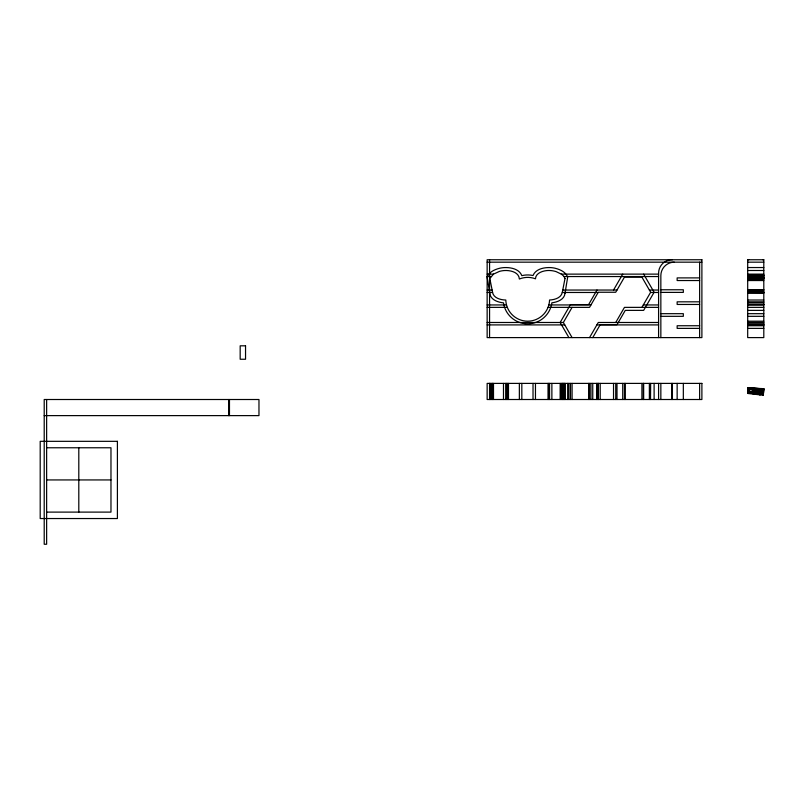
<?xml version="1.0" encoding="UTF-8"?>
<svg xmlns="http://www.w3.org/2000/svg" width="804" height="804" viewBox="0 0 804 804"><rect width="100%" height="100%" fill="white"/><g stroke="black" fill="none" stroke-linecap="round" stroke-linejoin="round"><path stroke-width="1.21" d="M748.725 388.734L748.132 388.915A1.065 1.065 0 0 1 748.454 388.764A1.357 1.357 0 0 1 748.946 388.714A1.236 1.236 0 0 1 749.579 388.935L749.851 389.377A1.367 1.367 0 0 1 750.926 389.498L751.66 388.925A1.176 1.176 0 0 0 751.358 388.985L750.926 388.965A1.538 1.538 0 0 1 751.318 389.035L751.81 388.583A1.558 1.558 0 0 1 753.529 389.126M759.941 389.749L759.83 394.854L760.333 389.538A1.025 1.025 0 0 1 761.378 388.523L760.996 388.734A1.035 1.035 0 0 0 759.941 389.749L752.715 389.277A1.558 1.558 0 0 0 751.851 388.935M760.041 393.206L762.162 393.096L760.041 393.206L760.001 394.875L760.504 389.739A1.025 1.025 0 0 1 761.609 388.724M760.041 393.005L762.172 392.895L760.041 393.005L760.081 391.317L762.222 391.216L760.081 391.317M752.795 390.664L753.308 390.483M750.926 388.955A1.065 1.065 0 0 1 751.298 388.764A1.538 1.538 0 0 1 751.851 388.704A1.829 1.829 0 0 1 752.795 389.046L752.584 391.277A1.347 1.347 0 0 1 752.082 391.377A1.598 1.598 0 0 1 751.227 392.664A1.427 1.427 0 0 1 750.464 392.774A1.93 1.93 0 0 1 748.886 391.076A1.447 1.447 0 0 1 748.253 390.834L747.74 389.076L748.966 388.372A1.568 1.568 0 0 1 749.519 388.322A1.457 1.457 0 0 1 750.273 388.573L750.574 388.985A1.427 1.427 0 0 1 750.926 388.965M763.398 394.895L763.609 388.885L763.056 395.226L747.991 393.488L747.851 387.84L748.454 387.679L748.574 393.226M763.8 388.704L763.237 395.246L763.8 388.704L747.69 387.829L747.841 393.468L748.423 393.206L748.373 391.086L749.489 391.186M598.146 292.475L562.277 292.475L564.991 278.546M753.649 389.528L753.539 390.292L756.634 390.553M562.277 292.475C561.112 298.003 554.489 299.802 549.564 300.013A21.899 21.899 0 0 1 527.685 321.188A21.899 21.899 0 0 1 505.786 300.023C500.621 299.952 493.204 298.043 492.51 291.973L489.827 278.546L493.485 274.134L499.465 271.39A24.231 24.231 0 0 1 504.711 270.526C510.339 270.224 519.032 272.154 519.354 279.028A21.899 21.899 0 0 1 535.464 278.817C535.635 273.43 541.886 271.129 546.439 270.626A22.301 22.301 0 0 1 549.634 270.506A23.929 23.929 0 0 1 556.157 271.641L561.313 274.124A11.638 11.638 0 0 1 563.926 276.536A6.995 6.995 0 0 1 565.001 278.546M752.976 389.628L752.825 390.493L753.499 389.427L752.785 389.337L760.333 389.799L753.147 389.478M748.866 391.236L747.78 391.136L748.966 388.372A1.588 1.588 0 0 0 748.373 388.553M753.438 390.754L753.167 391.015A1.327 1.327 0 0 1 752.604 391.146L752.082 391.387M753.368 391.638L754.654 391.769L755.75 390.483L755.147 391.518L753.368 391.638L752.665 392.905L753.268 394.101L753.78 393.809L753.177 392.643L748.554 392.161M755.69 390.915L755.217 391.729L753.489 391.86L752.886 392.935L753.398 392.664L754.001 393.829L753.499 394.121L752.976 393.126L753.489 392.854M753.991 391.618L752.665 392.905L747.81 392.392L748.403 392.151M752.052 391.538L754.825 391.809L757.609 389.89M487.144 322.484L563.363 322.484L572.086 307.369M597 290.043L588.608 304.595L570.488 304.595L560.157 322.484L568.89 337.6M613.532 290.043L622.728 274.124M589.543 337.6L598.276 322.484L658.587 322.484M592.749 337.6L600.206 324.685L617 324.685L625.271 310.374L643.652 310.374L654.114 292.254L643.652 274.124M615.733 322.484L624.457 307.369L658.587 307.369M641.914 307.369L650.647 292.254L641.914 277.129L624.457 277.129L615.733 292.254L598.276 292.254L589.543 307.369L548.026 307.369M756.484 390.814L757.629 389.407L756.484 390.814L753.016 390.513M755.82 392.925L754.725 394.261L755.82 392.925L756.805 393.025M757.75 389.649L756.735 390.834L757.197 390.603M755.489 393.377L754.946 394.292L755.961 393.096L760.242 393.568L755.489 393.377L755.961 393.096M759.458 391.066L762.232 391.005L759.911 390.834L759.197 389.528L759.961 391.005L759.147 392.342L757.78 392.201L756.715 393.508L757.167 393.226M755.348 393.196L756.624 393.327L757.72 391.97L758.775 392.071M757.257 393.066L760.252 393.377L756.805 393.347M757.78 392.201L756.624 393.327M757.278 392.231L758.594 392.362L759.7 390.985L758.725 392.613L757.338 392.473M759.368 391.97L760.282 392.03L758.966 392.211M763.227 390.392L761.77 390.231M760.483 390.855L760.112 389.96A1.035 1.035 0 0 1 761.207 388.945M760.303 390.865L759.549 391.267M752.494 391.056L752.534 391.035A1.176 1.176 0 0 1 751.921 391.156A1.457 1.457 0 0 1 751.147 392.493L751.67 392.221A1.337 1.337 0 0 0 752.343 391.458L751.82 391.699M755.217 391.729L753.489 391.86M758.634 389.97L759.599 390.804L757.308 389.87M754.825 391.809L755.308 391.558L752.584 391.307A1.588 1.588 0 0 1 751.77 392.412L751.217 392.643M752.584 391.277L753.107 391.046M751.871 391.528L752.403 391.287A1.668 1.668 0 0 0 752.454 390.935L751.921 391.156M749.087 391.437L749.67 391.206M749.7 390.704L749.167 390.905M748.836 391.086L749.408 390.855A1.427 1.427 0 0 1 748.836 390.613L748.323 388.925L747.73 389.066L748.323 388.925M752.886 389.458L753.418 389.277M748.986 388.603L749.006 388.593A1.477 1.477 0 0 1 749.7 388.754L750.574 388.985M748.373 391.086L747.78 391.307L748.906 391.417M749.559 390.674L748.976 390.885A1.859 1.859 0 0 0 749.037 391.257L749.609 391.025A1.809 1.809 0 0 1 749.559 390.674A1.216 1.216 0 0 1 748.946 390.442L748.273 390.573A1.176 1.176 0 0 0 748.976 390.875M747.931 390.362L748.524 390.101M748.102 390.221L748.504 389.035L747.901 389.226L748.072 390.081L748.665 389.88M751.358 388.985L751.901 388.794A1.377 1.377 0 0 1 753.217 389.106M747.75 390.231L748.353 390.02M749.891 389.397L750.454 389.206A1.347 1.347 0 0 1 751.479 389.297M747.75 390.051L748.343 389.85M751.338 388.744L751.81 388.583M747.971 389.086L748.564 388.895M748.454 388.764L749.037 388.583A1.337 1.337 0 0 1 749.529 388.533A1.216 1.216 0 0 1 750.152 388.744L750.413 389.186M747.72 388.885L748.293 387.669M748.303 387.84L747.7 388L763.79 388.895L747.851 387.84M762.795 259.752L763.8 259.752L763.8 337.6L747.69 337.6L747.69 259.752L748.705 259.752M747.69 259.752L763.8 259.752M487.144 262.174L701.892 262.174M747.69 262.174L763.8 262.174M747.7 267.541L763.8 267.541M747.69 270.496L763.8 270.496M487.144 274.124L493.495 274.124M561.313 274.124L658.587 274.124M747.69 274.124L763.8 274.124M747.69 274.938L763.8 274.938M747.69 275.531L763.8 275.531M747.69 275.651L763.8 275.651M487.144 276.546L490.912 276.546M563.905 276.546L658.587 276.546M747.69 276.546L763.8 276.546M747.69 277.129L763.8 277.199M747.69 277.39L763.8 277.39M699.631 277.893L677.149 277.893L677.149 280.536L699.631 280.536M747.69 277.893L763.8 277.893M747.69 278.546L763.8 278.546M747.69 278.817L763.8 278.817M747.69 279.028L763.8 279.028M747.69 280.536L763.8 280.536M660.848 289.762L683.33 289.762L683.33 292.395L660.848 292.395M747.69 289.762L763.8 289.762M487.144 290.043L492.128 290.043M562.689 290.043L617 290.043M649.371 290.043L658.587 290.043M747.69 290.043L763.8 290.043M747.69 291.973L763.8 291.973M747.69 292.254L763.8 292.254M487.144 292.475L492.53 292.475M650.516 292.475L658.587 292.475M747.69 292.395L763.8 292.475M747.69 293.309L763.8 293.309M747.69 300.023L763.8 300.023M699.631 301.822L677.149 301.822L677.149 304.455L699.631 304.455M747.69 301.822L763.8 301.822M747.69 302.857L763.8 302.857M747.69 304.455L763.8 304.455M747.69 304.595L763.8 304.595M487.144 304.947L506.52 304.947M548.83 304.947L590.95 304.947M643.311 304.947L658.587 304.947M747.69 304.947L763.8 304.947M487.144 307.369L507.324 307.369M747.69 307.369L763.8 307.369M747.69 310.374L763.8 310.374M660.848 313.681L683.33 313.681L683.33 316.324L660.848 316.324M747.69 313.681L763.8 313.681M747.69 316.324L763.8 316.324M747.69 321.188L763.8 321.188M747.69 322.484L763.8 322.484M747.69 323.821L763.8 323.821M747.69 324.685L763.8 324.685M487.144 324.906L564.76 324.906M596.88 324.906L658.587 324.906M747.69 324.906L763.8 324.906M699.631 325.741L677.149 325.741L677.149 328.384L699.631 328.384M747.69 325.741L763.8 325.741M747.69 328.384L763.8 328.384M44.21 415.618L258.968 415.618L258.968 399.508L44.21 399.508L44.21 544.248L46.632 544.248L46.632 399.508M46.632 447.768L110.972 447.768L110.972 512.108L46.632 512.108M46.632 479.938L110.972 479.938M672.405 259.752L671.611 259.752A13.427 13.427 0 0 0 658.587 273.169L658.587 337.6M753.509 390.473L757.097 390.764M752.996 390.694L755.167 390.885M748.373 390.915L749.439 391.015M752.534 391.478L753.77 391.598M759.277 392.121L760.272 392.211L758.855 392.382M752.001 391.719L753.258 391.839M753.278 392.834L747.81 392.563L752.755 393.096M563.363 322.484L572.086 337.6M699.631 262.174L699.631 337.6M699.631 383.397L699.631 399.508M683.33 383.397L683.33 399.508M677.149 383.397L677.149 399.508M672.405 383.397L672.405 399.508M671.611 383.397L671.611 399.508M660.848 337.6L660.848 275.601A13.427 13.427 0 0 1 674.275 262.174M660.848 383.397L660.848 399.508M658.587 383.397L658.587 399.508M654.114 383.397L654.114 399.508M650.647 383.397L650.516 399.508M649.371 383.397L649.371 399.508M643.652 383.397L643.652 399.508M643.311 383.397L643.311 399.508M641.914 383.397L641.914 399.508M625.271 383.397L625.271 399.508M624.457 383.397L624.457 399.508M622.728 383.397L622.728 399.508M617 383.397L617 399.508M615.733 383.397L615.733 399.508M613.532 383.397L613.532 399.508M600.206 383.397L600.206 399.508M598.276 383.397L598.276 399.508M598.146 383.397L598.146 399.508M597 383.397L597 399.508M596.88 383.397L596.88 399.508M592.749 383.397L592.749 399.508M590.95 383.397L590.95 399.508M589.543 383.397L589.543 399.508M588.608 383.397L588.608 399.508M572.086 383.397L572.086 399.508M570.488 383.397L570.488 399.508M568.89 383.397L568.89 399.508M567.674 383.397L567.674 399.508M564.991 383.397L564.991 399.508M564.76 383.397L564.76 399.508M563.905 383.397L563.905 399.508M563.363 383.397L563.363 399.508M562.689 383.397L562.689 399.508M562.277 383.397L562.308 399.508M561.313 383.397L561.313 399.508M560.157 383.397L560.157 399.508M551.876 383.397L551.876 399.508M549.564 383.397L549.564 399.508M548.83 383.397L548.83 399.508M548.026 383.397L548.026 399.508M535.464 383.397L535.464 399.508M533.022 383.397L533.022 399.508M521.826 383.397L521.826 399.508M519.354 383.397L519.354 399.508M508.48 383.397L508.48 399.508M507.324 383.397L507.324 399.508M506.52 383.397L506.52 399.508M505.786 383.397L505.786 399.508M503.485 383.397L503.485 399.508M493.495 383.397L493.495 399.508M492.53 383.397L492.51 399.508M492.128 383.397L492.128 399.508M490.912 383.397L490.912 399.508M489.827 383.397L489.827 399.508M489.566 259.752L489.566 337.6M489.566 383.397L489.566 399.508M229.472 399.508L229.472 415.618M228.678 399.508L228.678 415.618M78.802 447.768L78.802 512.108M751.76 392.392A1.417 1.417 0 0 1 751.006 392.513M751.147 392.523A1.477 1.477 0 0 1 749.217 391.407M751.388 392.312A1.266 1.266 0 0 1 751.006 392.322A1.658 1.658 0 0 1 749.7 391.196M751.006 392.553A1.889 1.889 0 0 1 749.459 390.855M564.991 293.309C564.478 299.58 557.252 302.183 551.876 302.806A24.442 24.442 0 0 1 503.485 302.857C497.947 302.324 490.39 299.771 489.827 293.309L487.144 277.199C488.983 271.933 494.772 269.44 499.817 268.214A28.452 28.452 0 0 1 504.47 267.581C510.872 267.34 519.263 268.968 521.826 275.651A24.442 24.442 0 0 1 533.022 275.531C535.675 268.938 543.966 267.35 550.338 267.581A28.452 28.452 0 0 1 555.001 268.214C560.036 269.44 565.825 271.933 567.674 277.209L564.991 293.309M763.418 394.171L761.287 394.292L763.418 394.171M763.428 393.97L761.298 394.091L763.428 393.97M763.488 392.292L761.338 392.392L763.488 392.292M763.498 392.081L761.348 392.181L763.498 392.081M701.892 259.752L487.144 259.752L487.144 337.6L701.892 337.6L701.892 259.752M245.542 345.82L240.175 345.82L240.175 359.247L245.542 359.247L245.542 345.82M701.892 383.397L487.144 383.397L487.144 399.508L701.892 399.508L701.892 383.397M117.404 441.326L40.2 441.326L40.2 518.54L117.404 518.54L117.404 441.326"/></g></svg>
